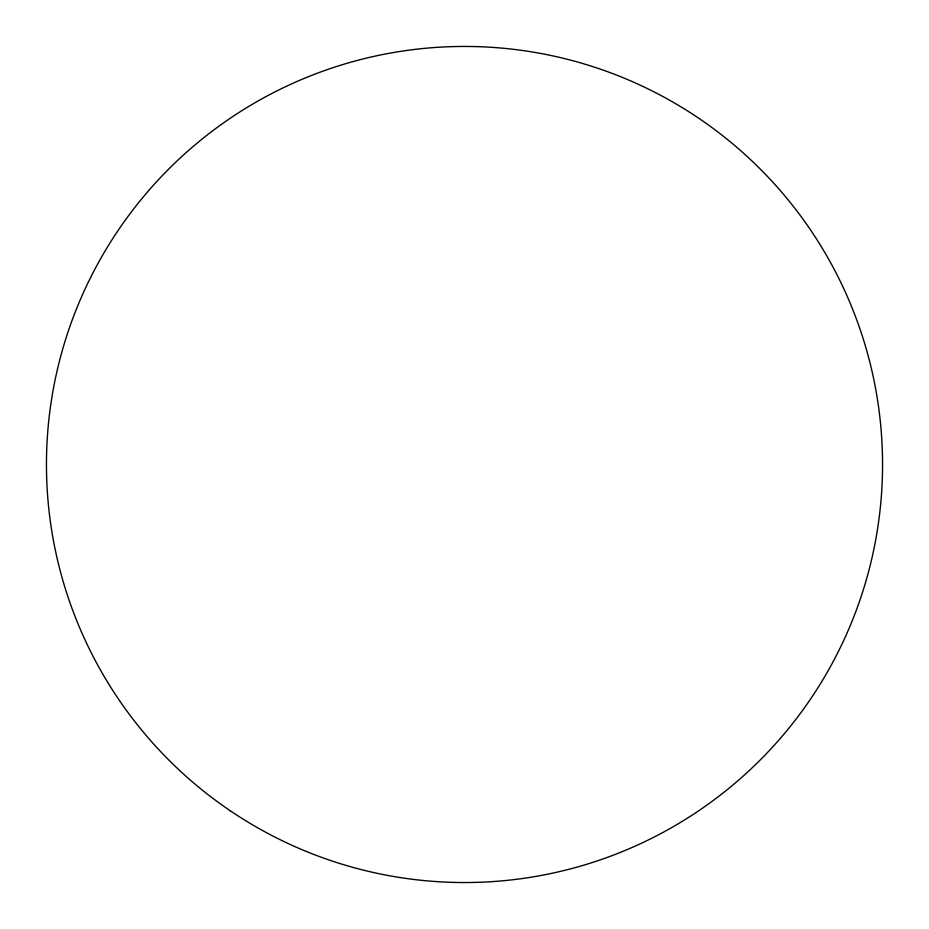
<?xml version="1.0" encoding="UTF-8"?>
<svg xmlns="http://www.w3.org/2000/svg" width="929" height="929" viewBox="0 0 929 929"><rect width="100%" height="100%" fill="white"/><g stroke="black" fill="none" stroke-linecap="round" stroke-linejoin="round"><path stroke-width="1.39" d="M230.183 810.703A418.05 418.05 0 0 0 881.482 494.321A418.05 418.05 0 0 0 281.835 88.464A418.05 418.05 0 0 0 230.183 810.703"/></g></svg>
